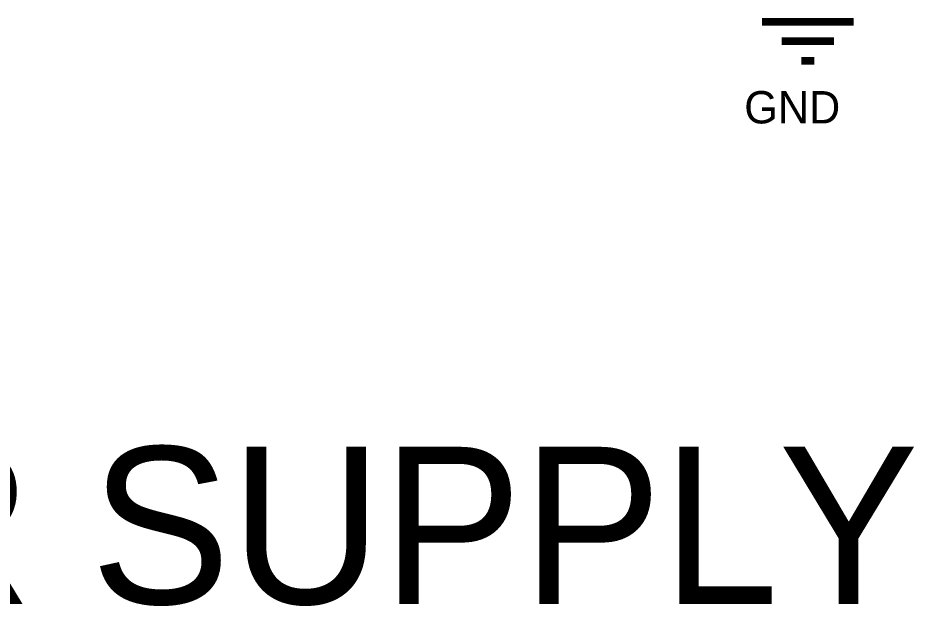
# Model space of a CAD drawing. Header units: inches. Extents: x 0 to 22.3, y 0 to 15.7.
# Drawn here: x 12.99 to 14.363, y 12.175 to 13.075 of the extents above; entities that cross this region are included whole.
import ezdxf

# ---------------------------------------------------------------- set-up
doc = ezdxf.new("R2010")
doc.units = ezdxf.units.IN
doc.header["$MEASUREMENT"] = 0
doc.layers.add('Sheet', color=255, linetype='Continuous')

msp = doc.modelspace()

# ---------------------------------------------------------------- linework, layer by layer
at = {"layer": 'Sheet'}
for points in [[(14.1302, 13.0692, 0.0118, 0.0118, 0), (14.2704, 13.0692, 0.0118, 0.0118, 0)], [(14.1603, 13.0396, 0.0118, 0.0118, 0), (14.2403, 13.0396, 0.0118, 0.0118, 0)], [(14.1903, 13.0095, 0.0118, 0.0118, 0), (14.2102, 13.0095, 0.0118, 0.0118, 0)]]:
    msp.add_lwpolyline(points, format="xyseb", dxfattribs=at)

# ---------------------------------------------------------------- texts
for s, height, p in [('GND', 0.0495, (14.1028, 12.9136)), ('POWER SUPPLY', 0.24045, (11.7971, 12.1781))]:
    msp.add_text(s, height=height, dxfattribs=at).set_placement(p)

doc.saveas('drawing.dxf')
